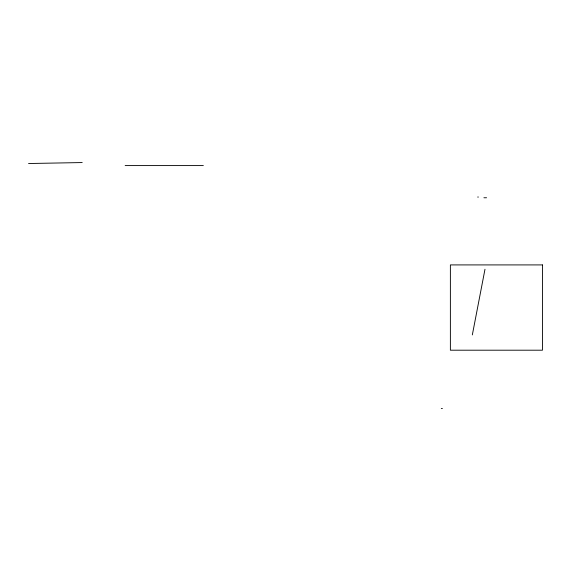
<?xml version="1.0" encoding="UTF-8"?>
<svg xmlns="http://www.w3.org/2000/svg" width="571" height="571" viewBox="0 0 571 571"><rect width="100%" height="100%" fill="white"/><g stroke="black" fill="none" stroke-linecap="round" stroke-linejoin="round"><path stroke-width="0.86" d="M472.331 334.906L484.986 269.269M28.55 163.52L82.21 162.557M125.163 165.583L203.333 165.583M477.67 197.038L478.398 197.038M483.901 197.759L486.556 197.759M441.304 408.443L442.404 408.443M542.45 264.915L450.383 264.915L450.383 350.201L542.45 350.201L542.45 264.915"/></g></svg>
